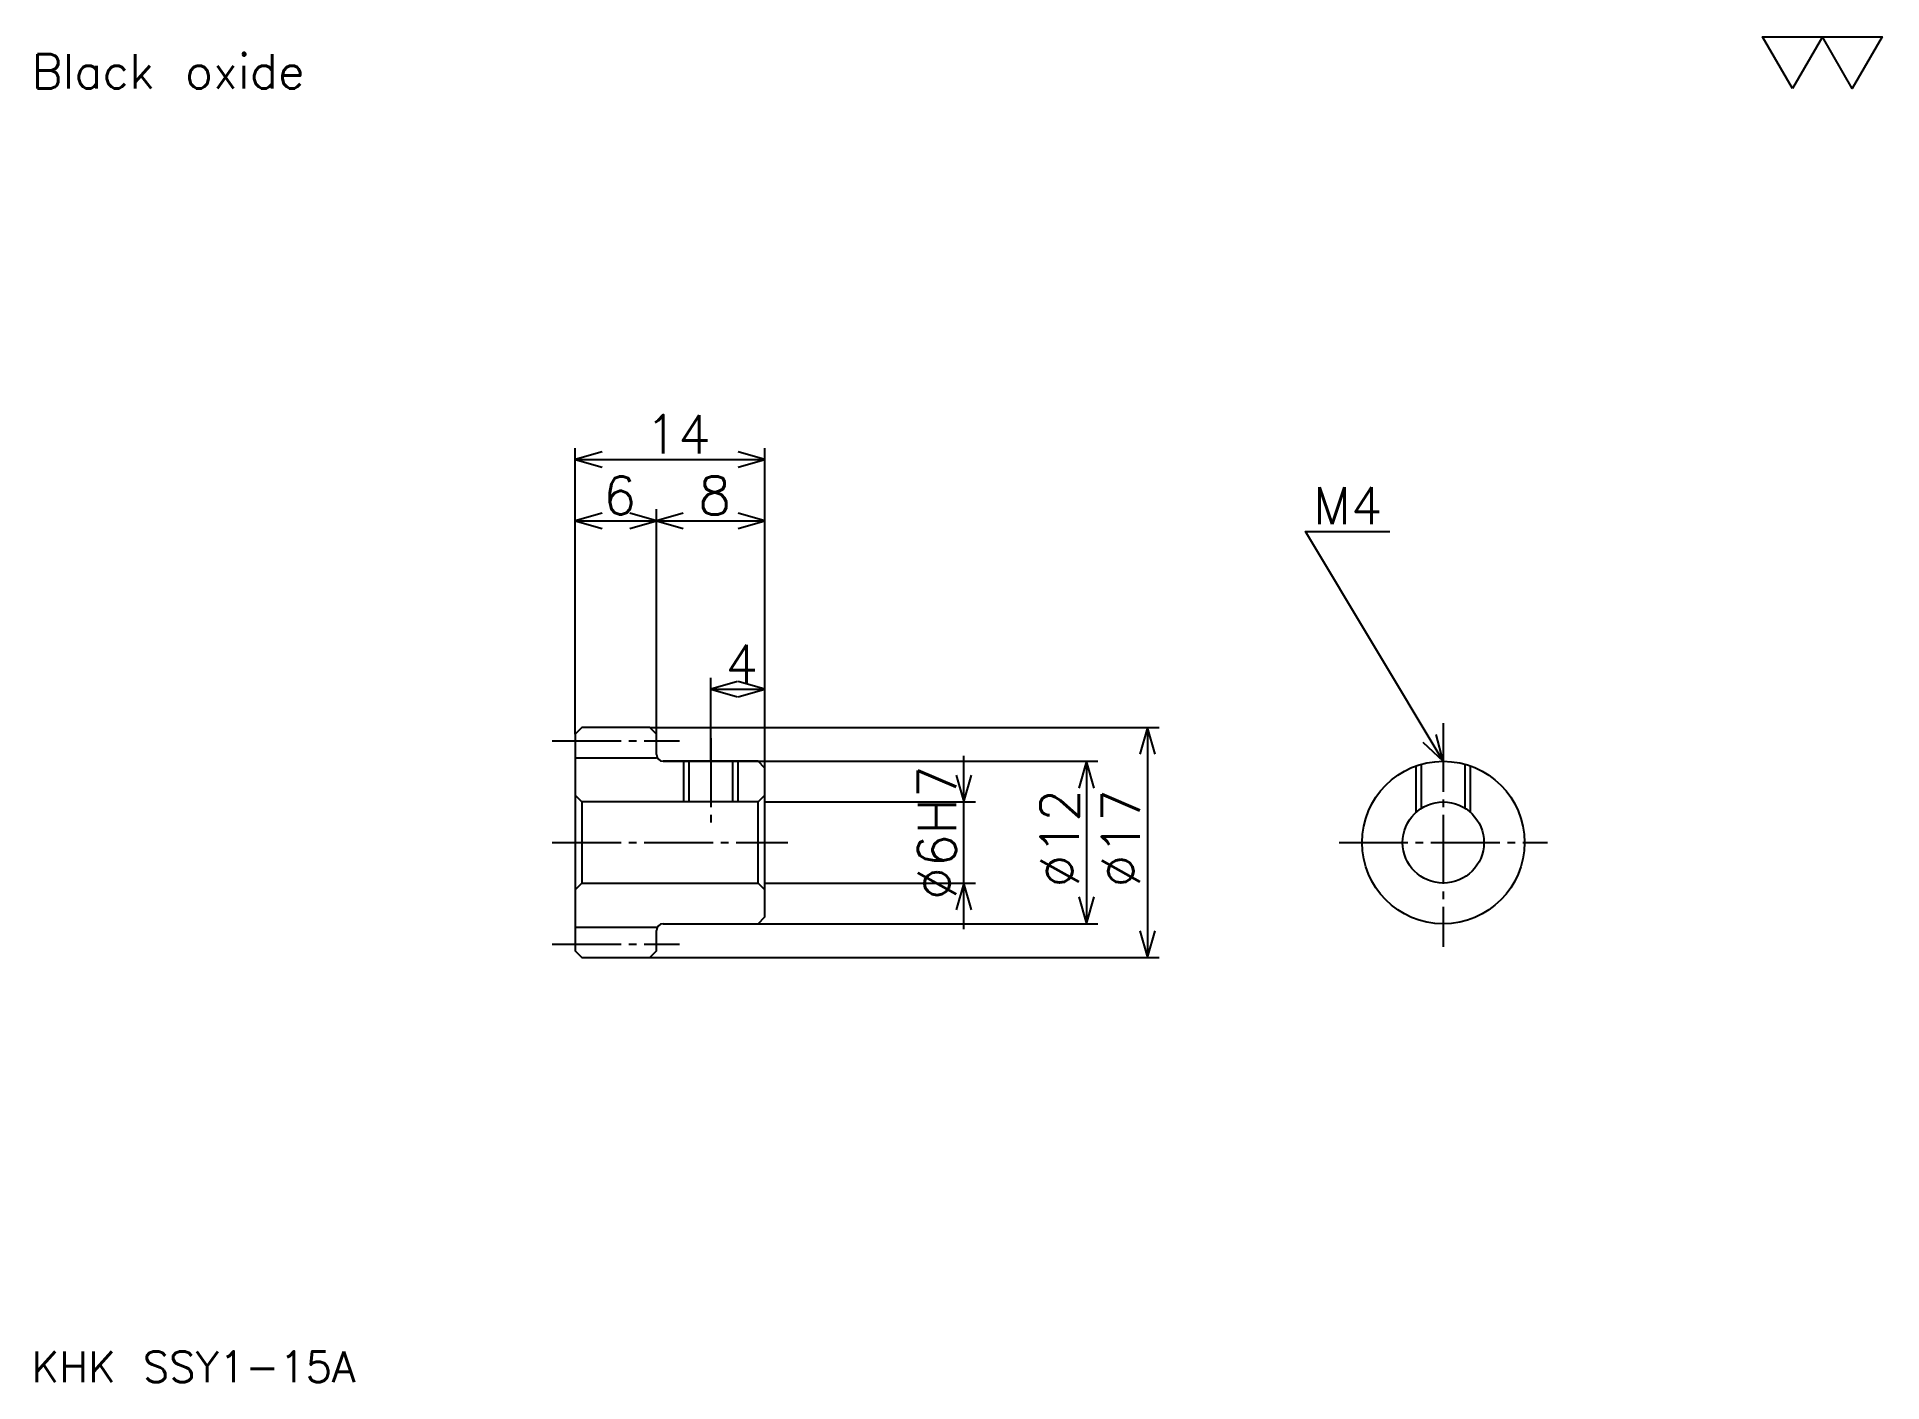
# Model space of a CAD drawing. Extents: x 6 to 142, y 6 to 106.
import ezdxf

# ---------------------------------------------------------------- set-up
doc = ezdxf.new("R2010")
doc.units = 0
doc.linetypes.add('DASHDOT', pattern=[6.782608, 5.086957, -0.565217, 0.565217, -0.565217])
doc.layers.get('0').update_dxf_attribs({"linetype": 'CONTINUOUS'})
doc.layers.add('DASHDOT', color=6, linetype='DASHDOT')
doc.styles.add('KANJI', font='TXT', dxfattribs={"bigfont": 'BIGFONT'})

msp = doc.modelspace()

# ---------------------------------------------------------------- linework, layer by layer
at = {"color": 5}
for p, q in [((45.782612, 54.565216), (45.782612, 75.195648)), ((59.782612, 54.565216), (59.782612, 75.195648)), ((45.782612, 74.347824), (59.782612, 74.347824)), ((45.782612, 69.826088), (51.782612, 69.826088)), ((51.782612, 54.565216), (51.782612, 70.673912)), ((51.782612, 69.826088), (59.782612, 69.826088)), ((55.782612, 54.565216), (55.782612, 58.239128)), ((55.782612, 57.391304), (59.782612, 57.391304)), ((45.782612, 54.065216), (45.782612, 54.565216)), ((51.282612, 54.565216), (59.782612, 54.565216)), ((51.782612, 54.065216), (51.782612, 54.565216)), ((55.782612, 52.065216), (55.782612, 54.565216)), ((59.782612, 54.565216), (88.891312, 54.565216)), ((59.782612, 51.565216), (59.782612, 54.565216)), ((88.043488, 54.565216), (88.043488, 37.565216)), ((52.282612, 52.065216), (59.782612, 52.065216)), ((59.782612, 52.065216), (84.369568, 52.065216)), ((74.478264, 39.673912), (74.478264, 52.45652)), ((83.521744, 52.065216), (83.521744, 40.065216)), ((59.782612, 49.065216), (75.326088, 49.065216)), ((59.782612, 43.065216), (75.326088, 43.065216)), ((52.282612, 40.065216), (59.782612, 40.065216)), ((59.782612, 40.065216), (84.369568, 40.065216)), ((51.282612, 37.565216), (59.782612, 37.565216)), ((59.782612, 37.565216), (88.891312, 37.565216))]:
    msp.add_line(p, q, dxfattribs=at)
at = {"color": 4}
for p, q in [((45.782612, 52.315216), (51.782612, 52.315216)), ((46.282612, 49.065216), (46.282612, 43.065216)), ((59.282612, 49.065216), (59.782612, 49.565216)), ((59.282612, 43.065216), (59.782612, 42.565216)), ((45.782612, 39.815216), (51.782612, 39.815216))]:
    msp.add_line(p, q, dxfattribs=at)
at = {"color": 7}
msp.add_lwpolyline([(135.652176, 101.739128), (133.44783, 105.559998), (142.265213, 105.559998), (140.060867, 101.739128), (137.856522, 105.559998), (135.652176, 101.739128)], dxfattribs=at)
at = {"color": 5}
for points in [[(47.760872, 74.91304), (45.782612, 74.347824), (47.760872, 73.782608)], [(57.804352, 73.782608), (59.782612, 74.347824), (57.804352, 74.91304)], [(47.760872, 70.391304), (45.782612, 69.826088), (47.760872, 69.260864)], [(49.804352, 69.260864), (51.782612, 69.826088), (49.804352, 70.391304)], [(53.760872, 70.391304), (51.782612, 69.826088), (53.760872, 69.260864)], [(57.804352, 69.260864), (59.782612, 69.826088), (57.804352, 70.391304)], [(109.869568, 52.065216), (99.695656, 69.021736), (105.913048, 69.021736)], [(57.760872, 57.95652), (55.782612, 57.391304), (57.760872, 56.826088)], [(57.804352, 56.826088), (59.782612, 57.391304), (57.804352, 57.95652)], [(88.608704, 52.586956), (88.043488, 54.565216), (87.478271, 52.586956)], [(108.367096, 53.470757), (109.869568, 52.065216), (109.336433, 54.052361)], [(84.08696, 50.086956), (83.521744, 52.065216), (82.956528, 50.086956)], [(73.913048, 51.043476), (74.478264, 49.065216), (75.04348, 51.043476)], [(75.04348, 41.086956), (74.478264, 43.065216), (73.913048, 41.086956)], [(82.956528, 42.043476), (83.521744, 40.065216), (84.08696, 42.043476)], [(87.478271, 39.543476), (88.043488, 37.565216), (88.608704, 39.543476)]]:
    msp.add_lwpolyline(points, dxfattribs=at)
at = {"color": 4}
for points in [[(51.782612, 52.565216), (51.782612, 54.065216), (51.282612, 54.565216), (46.282612, 54.565216), (45.782612, 54.065216), (45.782612, 42.565216)], [(52.282612, 40.065216), (59.282612, 40.065216), (59.782612, 40.565216), (59.782612, 51.565216), (59.282612, 52.065216), (52.282612, 52.065216)], [(53.782612, 52.065216), (53.782612, 49.065216)], [(54.162613, 52.065216), (54.162613, 49.065216)], [(57.402611, 52.065216), (57.402611, 49.065216)], [(57.782612, 52.065216), (57.782612, 49.065216)], [(108.249573, 48.59021), (108.249573, 51.842377)], [(111.489578, 48.59021), (111.489578, 51.842377)], [(107.869568, 48.301285), (107.869568, 51.722069)], [(111.869568, 48.301285), (111.869568, 51.722069)], [(45.782612, 42.565216), (46.282612, 43.065216), (59.282612, 43.065216), (59.282612, 49.065216), (46.282612, 49.065216), (45.782612, 49.565216)], [(45.782612, 42.565216), (45.782612, 38.065216), (46.282612, 37.565216), (51.282612, 37.565216), (51.782612, 38.065216), (51.782612, 39.565216)]]:
    msp.add_lwpolyline(points, dxfattribs=at)
for radius in [6, 3]:
    msp.add_circle((109.869568, 46.065216), radius, dxfattribs=at)
for centre, start, end in [((52.282612, 52.565216), 180, 270), ((52.282612, 39.565216), 90, 180)]:
    msp.add_arc(centre, 0.5, start, end, dxfattribs=at)
at = {"layer": 'DASHDOT', "color": 7}
for p, q in [((109.869568, 54.891304), (109.869568, 38.369564)), ((44.08696, 53.565216), (53.478264, 53.565216)), ((44.08696, 46.065216), (61.478264, 46.065216)), ((102.17392, 46.065216), (117.565216, 46.065216)), ((44.08696, 38.565216), (53.478264, 38.565216))]:
    msp.add_line(p, q, dxfattribs=at)
msp.add_lwpolyline([(55.782612, 53.760868), (55.782612, 47.369564)], dxfattribs=at)

# ---------------------------------------------------------------- texts
at = {"color": 7, "style": 'KANJI'}
for s, height, p in [('Black oxide', 2.543478, (5.652174, 101.739128)), ('14', 2.826087, (50.945656, 74.799995)), ('6', 2.826087, (47.864132, 70.278259)), ('8', 2.826087, (54.864136, 70.278259)), ('M4', 2.713044, (100.260872, 69.58696)), ('4', 2.826087, (56.864136, 57.843475)), ('KHK SSY1-15A', 2.26087, (5.652174, 6.217391))]:
    msp.add_text(s, height=height, dxfattribs=at).set_placement(p)
for s, p in [('%%c6H7', (73.913048, 41.826084)), ('%%c12', (82.956528, 42.744564)), ('%%c17', (87.478271, 42.744564))]:
    msp.add_text(s, height=2.826087, rotation=90, dxfattribs=at).set_placement(p)

doc.saveas('drawing.dxf')
